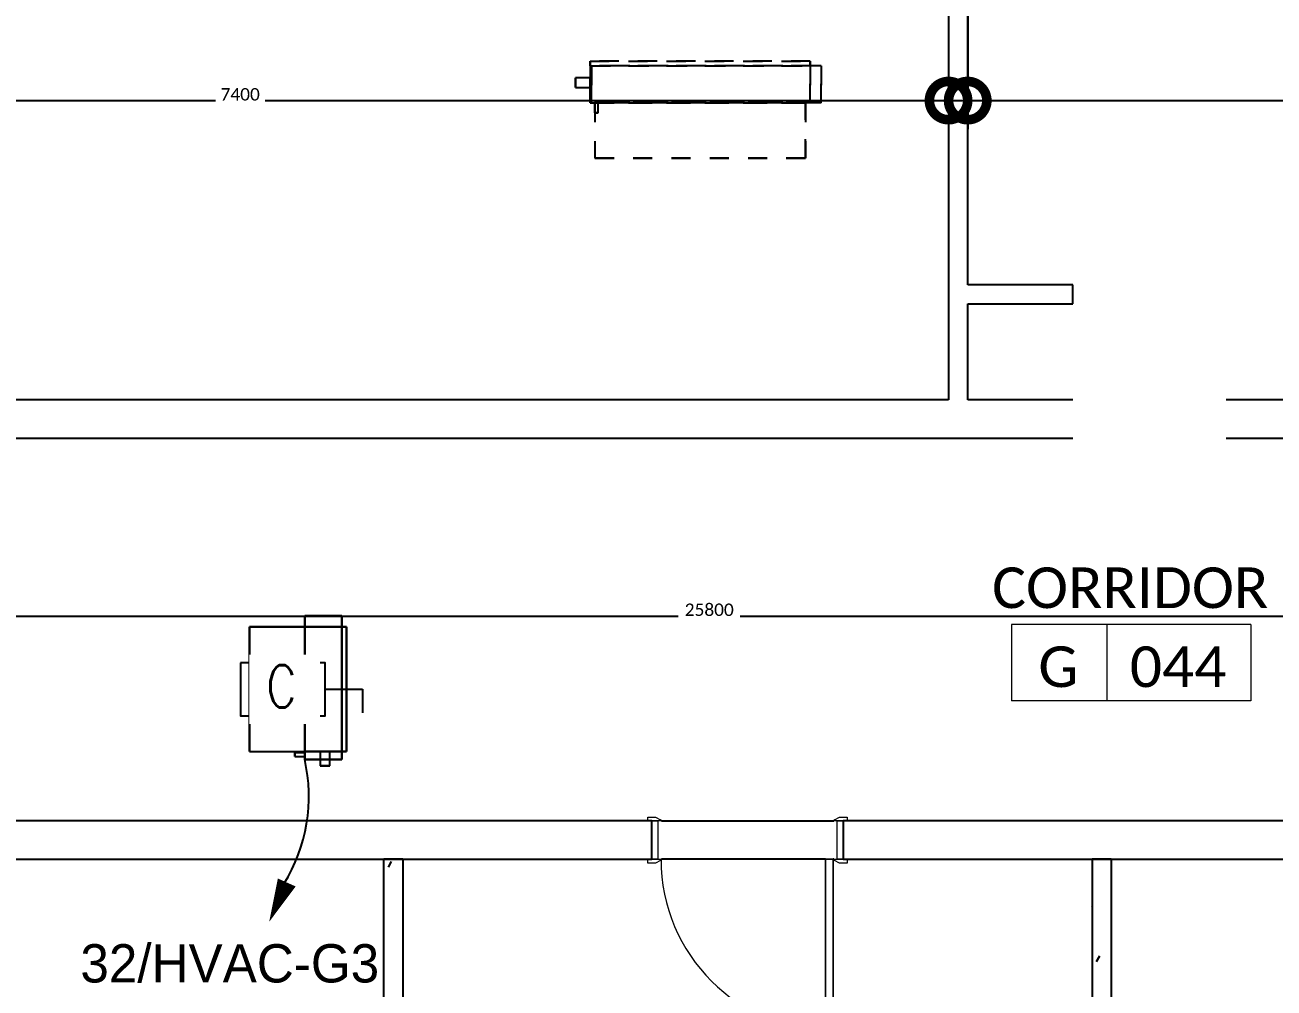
# Model space of a CAD drawing. Header units: metres. Extents: x 22.6 to 101.3, y 9.4 to 67.4.
# Drawn here: x 74.62 to 81.14, y 55.37 to 60.4 of the extents above; entities that cross this region are included whole.
import ezdxf

# ---------------------------------------------------------------- set-up
doc = ezdxf.new("R2010")
doc.units = ezdxf.units.M
doc.set_wipeout_variables(frame=1)
doc.linetypes.add('ECG_Line-Ptrn-Dash-1', pattern=[2, 1, -1])
doc.linetypes.add('ECG_Line-Ptrn-Sold', pattern=[9144.001, 9144, -0.001])
for name, color, linetype in [('00', 252, 'Continuous'), ('E- symbol Disc', 7, 'Continuous'), ('HVAC', 1, 'Continuous'), ('LEGEND$0$E-SOCKET', 3, 'Continuous')]:
    doc.layers.add(name, color=color, linetype=linetype)
for name, color, linetype, lineweight in [('A-DIM', 7, 'Continuous', 5), ('A-DOOR', 5, 'Continuous', 5), ('A-TEXT', 7, 'ECG_Line-Ptrn-Sold', 13), ('M-EQPM', 1, 'Continuous', 25)]:
    doc.layers.add(name, color=color, linetype=linetype, lineweight=lineweight)
doc.styles.add('Calibri', font='calibri.ttf', dxfattribs={"height": 0.212639})
doc.styles.add('ROMANS1', font='romans.shx', dxfattribs={"width": 0.8, "height": 250})
doc.dimstyles.new('ECG_Dimn-Detl-100', dxfattribs={"dimscale": 0.3048, "dimtxt": 0.25, "dimasz": 1.312336, "dimexe": 0.492126, "dimexo": 0.0625, "dimgap": 0, "dimtad": 1, "dimdec": 0, "dimlfac": 1000, "dimzin": 0, "dimdsep": 46, "dimtxsty": 'Calibri', "dimblk1": 'DOTSMALL', "dimblk2": 'DOTSMALL', "dimsah": 1, "dimcen": 0.09, "dimdle": 0.492126, "dimazin": 0, "dimtfac": 1, "dimtdec": 4, "dimtix": 1, "dimtmove": 0, "dimatfit": 3, "dimfxl": 0.492126, "dimfxlon": 1, "dimtvp": 1, "dimtolj": 1, "dimtzin": 0, "dimarcsym": 2})
doc.dimstyles.new('ECG_Dimn-Detl-100_1', dxfattribs={"dimscale": 0.3048, "dimtxt": 0.25, "dimasz": 1.312336, "dimexe": 0.492126, "dimexo": 0.0625, "dimgap": 0, "dimtad": 1, "dimdec": 0, "dimlfac": 1000, "dimzin": 0, "dimdsep": 46, "dimtxsty": 'Calibri', "dimblk1": 'DOTSMALL', "dimblk2": 'DOTSMALL', "dimsah": 1, "dimcen": 0.09, "dimdle": 0.492126, "dimazin": 0, "dimtfac": 1, "dimtdec": 4, "dimtix": 1, "dimtmove": 2, "dimatfit": 3, "dimfxl": 0.492126, "dimfxlon": 1, "dimtvp": 1, "dimtolj": 1, "dimtzin": 0, "dimarcsym": 2})
pattern_1 = [(0, (0, 0), (0.813, 0.203), [0.034, -0.576, 0.034, -0.576, -3.251]), (0, (0, 0), (0.813, 0.203), [-1.219, 0.034, -1.186, 0.034, -0.576, -1.422]), (0, (0, 0), (0.813, 0.203), [-3.048, 0.034, -0.373, 0.034, -0.982]), (120, (0.305, 0.102), (-0.58230316, 0.60257865), [0.034, -0.576, 0.034, -0.576, -3.251]), (120, (0.305, 0.102), (-0.58230316, 0.60257865), [-1.219, 0.034, -1.186, 0.034, -0.576, -1.422]), (120, (0.305, 0.102), (-0.58230316, 0.60257865), [-3.048, 0.034, -0.373, 0.034, -0.982]), (240, (0.406, 0.508), (-0.23069684, -0.80557865), [0.034, -0.576, 0.034, -0.576, -3.251]), (240, (0.406, 0.508), (-0.23069684, -0.80557865), [-1.219, 0.034, -1.186, 0.034, -0.576, -1.422]), (240, (0.406, 0.508), (-0.23069684, -0.80557865), [-3.048, 0.034, -0.373, 0.034, -0.982])]

# ---------------------------------------------------------------- blocks, each defined once
blk = doc.blocks.new('ECG_ Door-Single Leaf-Gnrc - 1000x2200 mm-2067090-GROUND FLOOR PLAN')
at = {"layer": 'A-DOOR'}
for p, q in [((-0.52, 0.12), (-0.48, 0.12)), ((-0.52, 0.1), (-0.52, 0.12)), ((-0.45, 0.1), (-0.5, 0.1)), ((-0.5, 0.1), (-0.468, 0.1)), ((-0.48, 0.12), (-0.454, 0.106)), ((-0.468, 0.1), (-0.468, -0.1)), ((0.5, 0.1), (0.45, 0.1)), ((0.454, 0.106), (0.48, 0.12)), ((0.468, 0.1), (0.5, 0.1)), ((0.468, -0.1), (0.468, 0.1)), ((0.48, 0.12), (0.52, 0.12)), ((0.52, 0.12), (0.52, 0.1)), ((-0.52, -0.12), (-0.52, -0.1)), ((-0.48, -0.12), (-0.52, -0.12)), ((-0.5, -0.1), (-0.45, -0.1)), ((-0.468, -0.1), (-0.5, -0.1)), ((-0.454, -0.106), (-0.48, -0.12)), ((0.408, -0.1), (0.448, -0.1)), ((0.408, -1), (0.408, -0.1)), ((0.408, -0.1), (0.408, -1)), ((0.448, -0.1), (0.408, -0.1)), ((0.448, -0.1), (0.448, -1)), ((0.448, -1), (0.448, -0.1)), ((0.45, -0.1), (0.5, -0.1)), ((0.48, -0.12), (0.454, -0.106)), ((0.5, -0.1), (0.468, -0.1)), ((0.52, -0.12), (0.48, -0.12)), ((0.52, -0.1), (0.52, -0.12)), ((0.448, -1), (0.408, -1)), ((0.408, -1), (0.448, -1))]:
    blk.add_line(p, q, dxfattribs=at)
for centre, radius, start, end in [((-0.458, 0.099), 0.00806, 7.12502, 60.25512), ((0.458, 0.099), 0.00806, 119.74488, 172.87498), ((-0.458, -0.099), 0.00806, 299.74488, 352.87498), ((0.448, -0.1), 0.9, 180, 270), ((0.458, -0.099), 0.00806, 187.12502, 240.25512)]:
    blk.add_arc(centre, radius, start, end, dxfattribs=at)
blk = doc.blocks.new('ECG_G-Tag-Room - ECG_G-Tag-Room-Engl-1568319-GROUND FLOOR PLAN')
at = {"layer": 'A-TEXT'}
for p, q in [((-0.00625, 0), (-0.00625, -0.004)), ((0.00625, 0), (-0.00625, 0)), ((-0.00125, -0.004), (-0.00125, 0)), ((0.00625, 0), (0.00625, -0.004)), ((0.00625, -0.004), (-0.00625, -0.004))]:
    blk.add_line(p, q, dxfattribs=at)
blk = doc.blocks.new('_DotSmall')
at = {"color": 0, "linetype": 'ByBlock', "const_width": 0.5}
blk.add_lwpolyline([(-0.0625, 0, 1), (0.0625, 0, 1)], format="xyb", close=True, dxfattribs=at)
blk = doc.blocks.new('ECG_MECHEQ-Split Unit-Concealed-Horizontal-Plenum-2Pipe _4_ - CSU-01-2512747-GROUND FLOOR PLAN')
at = {"layer": 'M-EQPM'}
for p, q in [((520.3, 335), (-229.7, 335)), ((-229.7, 335), (-229.7, 141.3)), ((-229.7, 141.3), (-229.7, 335)), ((-229.7, 335), (520.3, 335)), ((-229.7, 335), (-229.7, 335)), ((477.4, 360.4), (-172.6, 360.4)), ((-172.6, 360.4), (-172.6, 335)), ((-172.6, 335), (-172.6, 360.4)), ((-172.6, 360.4), (477.4, 360.4)), ((-172.6, 360.4), (-172.6, 360.4)), ((-172.6, 335), (477.4, 335)), ((477.4, 335), (-172.6, 335)), ((-172.6, 335), (-172.6, 335)), ((477.4, 335), (-172.6, 335)), ((-172.6, 335), (-172.6, 141.3)), ((-172.6, 141.3), (-172.6, 335)), ((-172.6, 335), (477.4, 335)), ((-172.6, 335), (-172.6, 335)), ((477.4, 335), (477.4, 360.4)), ((477.4, 360.4), (477.4, 335)), ((477.4, 360.4), (477.4, 360.4)), ((477.4, 335), (477.4, 335)), ((477.4, 141.3), (477.4, 335)), ((477.4, 335), (477.4, 141.3)), ((477.4, 335), (477.4, 335)), ((520.3, 141.3), (520.3, 335)), ((520.3, 335), (520.3, 141.3)), ((520.3, 335), (520.3, 335)), ((553.4, 272.8), (477.4, 272.8)), ((477.4, 272.8), (477.4, 222.8)), ((477.4, 222.8), (477.4, 272.8)), ((553.4, 272.8), (553.4, 222.8)), ((553.4, 222.8), (553.4, 272.8)), ((477.4, 222.8), (553.4, 222.8)), ((-229.7, 141.3), (520.3, 141.3)), ((520.3, 141.3), (-229.7, 141.3)), ((-229.7, 141.3), (-229.7, 141.3)), ((-172.6, 141.3), (477.4, 141.3)), ((477.4, 141.3), (-172.6, 141.3)), ((-172.6, 141.3), (-172.6, 141.3)), ((-172.6, 141.3), (477.4, 141.3)), ((477.4, 141.3), (-172.6, 141.3)), ((-172.6, 141.3), (-172.6, 141.3)), ((-172.6, 141.3), (-172.6, -147.6)), ((-172.6, -147.6), (-172.6, 141.3)), ((477.4, 141.3), (477.4, 141.3)), ((477.4, 141.3), (477.4, 141.3)), ((477.4, -147.6), (477.4, 141.3)), ((477.4, -147.6), (477.4, 141.3)), ((485.3, 141.3), (485.3, 90.5)), ((485.3, 141.3), (504.4, 141.3)), ((504.4, 141.3), (485.3, 141.3)), ((504.4, 90.5), (504.4, 141.3)), ((520.3, 141.3), (520.3, 141.3)), ((485.3, 90.5), (504.4, 90.5)), ((504.4, 90.5), (485.3, 90.5)), ((-172.6, -147.6), (-172.6, -147.6)), ((-172.6, -147.6), (477.4, -147.6)), ((477.4, -147.6), (-172.6, -147.6)), ((477.4, -147.6), (477.4, -147.6))]:
    blk.add_line(p, q, dxfattribs=at)
blk = doc.blocks.new('ECG_MECHEQ-Split Unit-Concealed-Horizontal-Plenum-2Pipe _4_ - CSU-05-1692101-GROUND FLOOR PLAN')
at = {"layer": 'M-EQPM', "linetype": 'ECG_Line-Ptrn-Dash-1'}
for p, q in [((-397.6, 147.6), (702.4, 147.6)), ((702.4, 147.6), (-397.6, 147.6)), ((-397.6, 147.6), (-397.6, 147.6)), ((-397.6, 147.6), (-397.6, -141.3)), ((-397.6, -141.3), (-397.6, 147.6)), ((702.4, 147.6), (702.4, 147.6)), ((702.4, -141.3), (702.4, 147.6)), ((702.4, -141.3), (702.4, 147.6)), ((685.3, -90.5), (685.3, -141.3)), ((685.3, -90.5), (704.4, -90.5)), ((704.4, -90.5), (685.3, -90.5)), ((704.4, -141.3), (704.4, -90.5)), ((720.3, -141.3), (-479.7, -141.3)), ((-479.7, -141.3), (-479.7, -335)), ((-479.7, -335), (-479.7, -141.3)), ((-479.7, -141.3), (720.3, -141.3)), ((-479.7, -141.3), (-479.7, -141.3)), ((727.4, -141.3), (-422.6, -141.3)), ((-422.6, -141.3), (-422.6, -335)), ((-422.6, -335), (-422.6, -141.3)), ((-422.6, -141.3), (727.4, -141.3)), ((-422.6, -141.3), (-422.6, -141.3)), ((-397.6, -141.3), (-397.6, -141.3)), ((-397.6, -141.3), (702.4, -141.3)), ((702.4, -141.3), (-397.6, -141.3)), ((685.3, -141.3), (704.4, -141.3)), ((704.4, -141.3), (685.3, -141.3)), ((702.4, -141.3), (702.4, -141.3)), ((720.3, -335), (720.3, -141.3)), ((720.3, -141.3), (720.3, -335)), ((720.3, -141.3), (720.3, -141.3)), ((727.4, -335), (727.4, -141.3)), ((727.4, -141.3), (727.4, -335)), ((727.4, -141.3), (727.4, -141.3)), ((803.4, -222.8), (727.4, -222.8)), ((727.4, -272.8), (727.4, -222.8)), ((727.4, -222.8), (727.4, -272.8)), ((803.4, -272.8), (803.4, -222.8)), ((803.4, -222.8), (803.4, -272.8)), ((727.4, -272.8), (803.4, -272.8)), ((-479.7, -335), (720.3, -335)), ((720.3, -335), (-479.7, -335)), ((-479.7, -335), (-479.7, -335)), ((727.4, -335), (-422.6, -335)), ((-422.6, -335), (-422.6, -360.4)), ((-422.6, -360.4), (-422.6, -335)), ((-422.6, -335), (727.4, -335)), ((-422.6, -335), (-422.6, -335)), ((-422.6, -335), (727.4, -335)), ((727.4, -335), (-422.6, -335)), ((-422.6, -335), (-422.6, -335)), ((-422.6, -360.4), (727.4, -360.4)), ((727.4, -360.4), (-422.6, -360.4)), ((-422.6, -360.4), (-422.6, -360.4)), ((720.3, -335), (720.3, -335)), ((727.4, -360.4), (727.4, -335)), ((727.4, -335), (727.4, -360.4)), ((727.4, -335), (727.4, -335)), ((727.4, -335), (727.4, -335)), ((727.4, -360.4), (727.4, -360.4))]:
    blk.add_line(p, q, dxfattribs=at)
blk = doc.blocks.new('A$C7b4cc595')
at = {"layer": 'M-EQPM', "linetype": 'ECG_Line-Ptrn-Dash-1', "rotation": 180}
blk.add_blockref('ECG_MECHEQ-Split Unit-Concealed-Horizontal-Plenum-2Pipe _4_ - CSU-05-1692101-GROUND FLOOR PLAN', (-9295.1, 5208.6), dxfattribs=at)
at = {"layer": 'M-EQPM', "rotation": 269.9999999999996}
blk.add_blockref('ECG_MECHEQ-Split Unit-Concealed-Horizontal-Plenum-2Pipe _4_ - CSU-01-2512747-GROUND FLOOR PLAN', (-11654.5, 2440.9), dxfattribs=at)
blk = doc.blocks.new('*U837')
at = {"layer": 'HVAC', "color": 0}
for p, q in [((0.0594, 0.0955), (0.0594, 0.1792)), ((0.0594, 0.1792), (0.1123, 0.1792))]:
    blk.add_line(p, q, dxfattribs=at)
blk.add_lwpolyline([(0, -0.0935), (0.1187, -0.0935), (0.1187, 0.0955), (0, 0.0955)], close=True, dxfattribs=at)
at = {"color": 0}
blk.add_wipeout([(-0.0179, 0.0845), (0.1368, 0.0845), (0.1368, -0.0738), (-0.0179, -0.0738)], dxfattribs=at).dxf.layer = 'Defpoints'

msp = doc.modelspace()

# ---------------------------------------------------------------- hatches: boundary and pattern name
at = {"layer": '00'}
h = msp.add_hatch(dxfattribs=at)
h.set_pattern_fill('FP_1', color=252, style=0, pattern_type=2)
h.set_pattern_definition(pattern_1)
h.paths.add_polyline_path([(76.4939, 37.1473), (76.5939, 37.1473), (76.5939, 56.0473), (76.4939, 56.0473), (76.4939, 38.6781)], flags=0)
h = msp.add_hatch(dxfattribs=at)
h.set_pattern_fill('FP_1', color=252, style=0, pattern_type=2)
h.set_pattern_definition(pattern_1)
h.paths.add_polyline_path([(80.2939, 37.1473), (80.2939, 42.9473), (80.1939, 42.9473), (80.1939, 37.1473)], flags=0)
h.paths.add_polyline_path([(80.1939, 43.6473), (80.2939, 43.6473), (80.2939, 50.7473), (80.1939, 50.7473), (80.1939, 47.4737)], flags=0)
h.paths.add_polyline_path([(80.2939, 51.4473), (80.2939, 56.0473), (80.1939, 56.0473), (80.1939, 51.4473)], flags=0)

# ---------------------------------------------------------------- linework, layer by layer
at = {"layer": '00', "color": 252}
for p, q in [((79.4439, 64.6473), (79.4439, 58.4473)), ((79.5439, 59.0473), (79.5439, 64.6473)), ((80.0939, 59.0473), (79.5439, 59.0473)), ((80.0939, 58.9473), (80.0939, 59.0473)), ((79.5439, 58.4473), (79.5439, 58.9473)), ((79.5439, 58.9473), (80.0939, 58.9473)), ((79.4439, 58.4473), (73.2939, 58.4473)), ((80.0939, 58.4473), (79.5439, 58.4473)), ((91.0939, 58.4473), (80.8939, 58.4473)), ((73.2939, 58.2473), (80.0939, 58.2473)), ((80.8939, 58.2473), (91.0939, 58.2473)), ((77.8939, 56.2473), (74.0939, 56.2473)), ((77.8939, 56.0473), (77.8939, 56.2473)), ((77.9439, 56.2473), (78.8439, 56.2473)), ((77.9439, 56.2473), (78.8439, 56.2473)), ((81.5939, 56.2473), (78.8939, 56.2473)), ((78.8939, 56.2473), (78.8939, 56.0473)), ((74.0939, 56.0473), (77.8939, 56.0473)), ((76.4939, 37.1473), (76.4939, 56.0473)), ((76.5939, 56.0473), (76.4939, 56.0473)), ((76.5939, 56.0473), (76.5939, 37.1473)), ((78.8019, 56.0473), (77.9439, 56.0473)), ((78.8019, 56.0473), (77.9439, 56.0473)), ((78.8439, 56.0473), (78.8419, 56.0473)), ((78.8439, 56.0473), (78.8419, 56.0473)), ((78.8939, 56.0473), (81.5939, 56.0473)), ((80.1939, 56.0473), (80.1939, 51.4473)), ((80.2939, 56.0473), (80.1939, 56.0473)), ((80.2939, 56.0473), (80.2939, 51.4473))]:
    msp.add_line(p, q, dxfattribs=at)
at = {"layer": 'HVAC'}
msp.add_lwpolyline([(75.9871, 55.9262, 0.1015, 0, 0), (75.8955, 55.7209, 0, 0, 0)], format="xyseb", dxfattribs=at)
msp.add_arc((75.2388, 56.3756), 0.8636, 328.10704, 12.88109, dxfattribs=at)

# ---------------------------------------------------------------- block references
at = {"layer": '00', "color": 252, "xscale": 99.99999999999993, "yscale": 99.99999999999993, "zscale": 99.99999999999993}
msp.add_blockref('ECG_G-Tag-Room - ECG_G-Tag-Room-Engl-1568319-GROUND FLOOR PLAN', (80.3978, 57.2741), dxfattribs=at)
at = {"layer": '00', "color": 252}
msp.add_blockref('ECG_ Door-Single Leaf-Gnrc - 1000x2200 mm-2067090-GROUND FLOOR PLAN', (78.3939, 56.1473), dxfattribs=at)
at = {"layer": 'HVAC', "xscale": 0.001, "yscale": 0.001, "zscale": 0.001}
msp.add_blockref('A$C7b4cc595', (87.5939, 54.6473), dxfattribs=at)

# ---------------------------------------------------------------- texts
at = {"layer": '00', "color": 252, "attachment_point": 2, "line_spacing_factor": 1.156427, "style": 'Calibri'}
for s, insert, char_height, width in [('CORRIDOR', (80.393, 57.5717), 0.21264, 1.752), ('\\fCalibri|b0|i0|c178|p34|;G', (80.0174, 57.1592), 0.212639, 0.255), ('044', (80.643, 57.1592), 0.21264, 0.612)]:
    msp.add_mtext(s, dxfattribs=dict(at, insert=insert, char_height=char_height, width=width))
at = {"layer": 'HVAC', "color": 40, "true_color": 0xf8d731, "insert": (74.9091, 55.6039), "char_height": 0.2, "attachment_point": 1}
msp.add_mtext_dynamic_manual_height_columns('32/HVAC-G3', width=0.006099, gutter_width=1, heights=[0], dxfattribs=at)

# ---------------------------------------------------------------- dimensions: what is measured, and where the dimension line sits
at = {"layer": 'A-DIM'}
for base, p1, p2, override in [((79.4439, 60.0096), (72.0439, 60.1596), (79.4439, 60.1596), {"dimpost": '<>', "dimfxl": 7.4}), ((91.0939, 57.3177), (65.2939, 57.4677), (91.0939, 57.4677), {"dimpost": '<>', "dimfxl": 25.8})]:
    msp.add_linear_dim(base=base, p1=p1, p2=p2, dimstyle='ECG_Dimn-Detl-100', override=override, dxfattribs=at).render()
msp.add_linear_dim(base=(91.0939, 60.0096), p1=(79.5439, 60.1596), p2=(91.0939, 60.1596), location=(85.1075, 60.1526), dimstyle='ECG_Dimn-Detl-100_1', override={"dimpost": '<>', "dimfxl": 11.55}, dxfattribs=at).render()

# ---------------------------------------------------------------- next in the draw order: block references
at = {"layer": 'LEGEND$0$E-SOCKET', "xscale": 2.336255999999227, "yscale": 2.336255999999227, "zscale": 2.336255999999227, "rotation": 270}
msp.add_blockref('*U837', (75.9638, 57.0737), dxfattribs=at)

# ---------------------------------------------------------------- next in the draw order: texts
at = {"layer": 'E- symbol Disc', "linetype": 'Continuous', "ltscale": 0.5, "style": 'ROMANS1', "width": 0.8}
msp.add_text('C', height=0.22, dxfattribs=at).set_placement((75.88, 56.8405))

doc.saveas('drawing.dxf')
